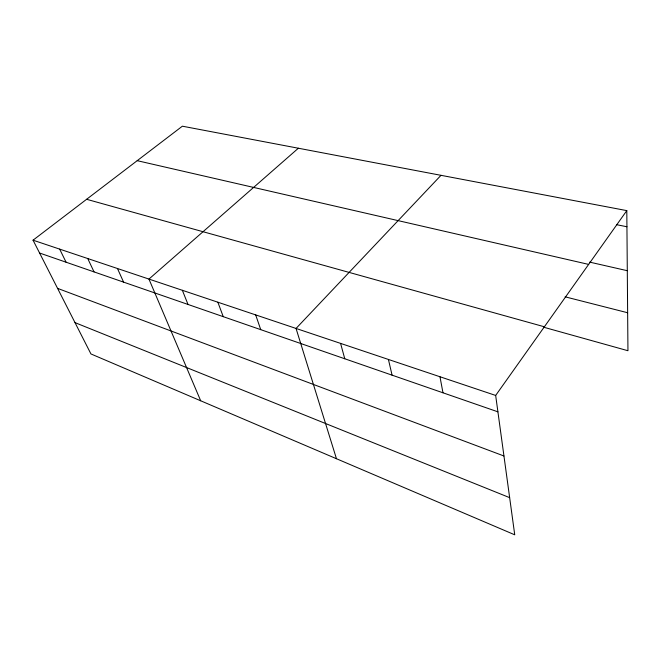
<?xml version="1.0" encoding="UTF-8"?>
<svg xmlns="http://www.w3.org/2000/svg" width="661" height="661" viewBox="0 0 661 661"><rect width="100%" height="100%" fill="white"/><g stroke="black" fill="none" stroke-linecap="round" stroke-linejoin="round"><path stroke-width="0.99" d="M495.667 395.443L626.802 210.619L182.37 126.193L33.05 240.183L90.945 353.949L514.737 534.807L495.667 395.443L33.05 240.183M441.003 175.322L296.045 328.451L336.466 458.726M298.367 148.229L148.948 279.082L200.688 400.781M616.87 224.74L626.934 226.756M589.645 262.12L627.297 270.704M137.199 160.673L588.645 264.4M565.105 296.814L627.636 312.744M86.616 199.292L544.383 326.79M543.863 327.269L627.95 350.727L626.802 210.619M39.594 253.031L497.907 411.828M57.573 288.37L503.946 455.991M74.999 322.618L509.648 497.65M59.655 249.114L66.083 262.21M87.756 258.542L94.036 271.894M117.468 268.515L123.582 282.131M182.353 290.286L188.021 304.457M217.857 302.209L223.244 316.66M255.675 314.9L260.74 329.657M340.572 343.39L344.778 358.774M388.42 359.452L392.072 375.159M439.97 376.753L442.977 392.791"/></g></svg>
